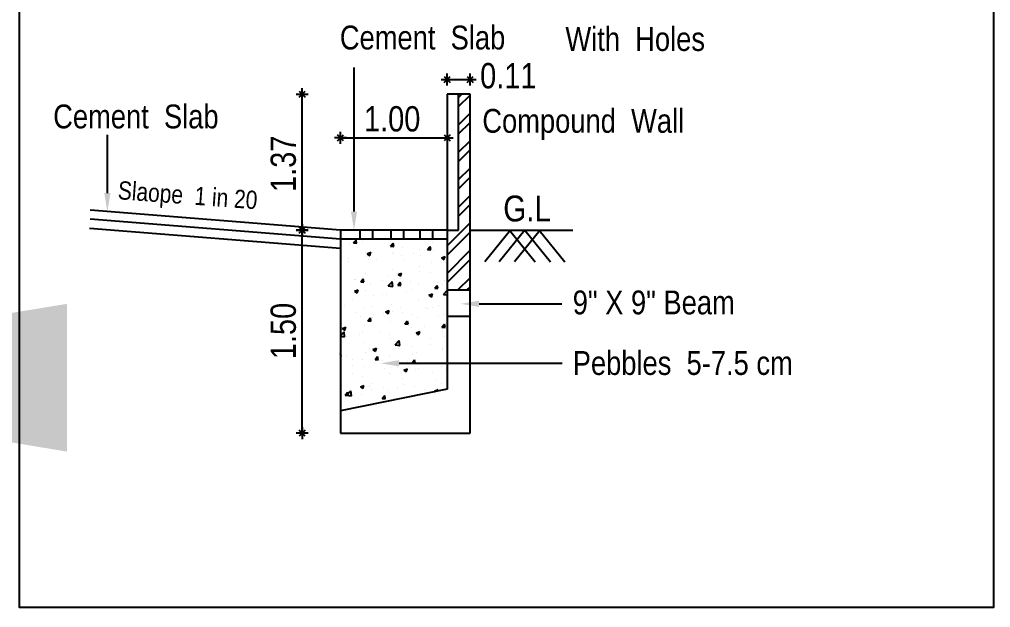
# Model space of a CAD drawing. Header units: metres. Extents: x 516 to 666, y 54 to 108.
# Drawn here: x 592.01 to 598.5, y 81.69 to 85.61 of the extents above; entities that cross this region are included whole.
import ezdxf

# ---------------------------------------------------------------- set-up
doc = ezdxf.new("R2010")
doc.units = ezdxf.units.M
doc.header["$LTSCALE"] = 30
doc.header["$MEASUREMENT"] = 0
doc.layers.get('0').update_dxf_attribs({"linetype": 'CONTINUOUS'})
doc.styles.add('D', font='swissc.ttf', dxfattribs={"height": 9})
doc.styles.add('HFGHFG', font='arial.ttf')
doc.styles.get("Standard").update_dxf_attribs({"font": 'ARIALN.TTF', "height": 10})
doc.dimstyles.new('NEW', dxfattribs={"dimtxt": 4.5, "dimasz": 3, "dimexe": 3, "dimexo": 0.0625, "dimgap": 1, "dimtad": 3, "dimdec": 0, "dimzin": 0, "dimdsep": 46, "dimlunit": 4, "dimtxsty": 'HFGHFG', "dimblk": 'ARCHTICK', "dimcen": 0.09, "dimse1": 1, "dimse2": 1, "dimclrd": 6, "dimadec": 0, "dimazin": 0, "dimtfac": 1, "dimtdec": 0, "dimtix": 1, "dimtofl": 0, "dimtmove": 0, "dimatfit": 3, "dimfxl": 0, "dimtolj": 1, "dimtzin": 0, "dimarcsym": 0})

# ---------------------------------------------------------------- blocks, each defined once
blk = doc.blocks.new('_ArchTick')
at = {"color": 0, "linetype": 'ByBlock', "const_width": 0.15}
blk.add_lwpolyline([(-0.5, -0.5), (0.5, 0.5)], dxfattribs=at)

msp = doc.modelspace()

# ---------------------------------------------------------------- linework, layer by layer
for p, q in [((594.848, 85.1909), (594.8881, 85.2309)), ((594.848, 85.2309), (594.8881, 85.1909)), ((594.8681, 85.1708), (594.8681, 85.2509)), ((595.0016, 85.1909), (595.0417, 85.2309)), ((595.0016, 85.2309), (595.0417, 85.1909)), ((595.0216, 85.1708), (595.0216, 85.2509)), ((594.828, 85.2109), (594.9081, 85.2109)), ((594.8681, 85.2109), (595.0216, 85.2109)), ((594.9816, 85.2109), (595.0617, 85.2109)), ((593.8597, 85.1122), (593.9398, 85.1122)), ((593.8797, 85.0921), (593.9198, 85.1322)), ((593.8797, 85.1322), (593.9198, 85.0921)), ((593.8997, 85.0721), (593.8997, 85.1522)), ((593.8997, 84.2088), (593.8997, 85.1084)), ((595.0216, 85.1122), (594.8681, 85.1122)), ((594.8681, 85.1122), (594.8681, 84.205)), ((594.9449, 85.0906), (594.9665, 85.1122)), ((594.9449, 84.205), (594.9449, 85.1122)), ((594.9449, 85.0296), (595.0216, 85.1064)), ((595.0216, 82.8491), (595.0216, 85.1122)), ((594.9449, 84.9077), (595.0216, 84.9845)), ((594.9449, 84.8467), (595.0216, 84.9235)), ((594.1758, 84.8017), (594.1358, 84.8417)), ((594.1358, 84.8017), (594.1758, 84.8417)), ((594.1558, 84.7816), (594.1558, 84.8617)), ((594.848, 84.8417), (594.8881, 84.8017)), ((594.8881, 84.8417), (594.848, 84.8017)), ((594.8681, 84.8617), (594.8681, 84.7816)), ((594.1959, 84.8217), (594.1158, 84.8217)), ((594.1596, 84.8217), (594.8643, 84.8217)), ((594.828, 84.8217), (594.9081, 84.8217)), ((594.9449, 84.7248), (595.0216, 84.8016)), ((594.9449, 84.6638), (595.0216, 84.7406)), ((594.9449, 84.5419), (595.0216, 84.6187)), ((594.9449, 84.4809), (595.0216, 84.5577)), ((594.9449, 84.359), (595.0216, 84.4358)), ((594.1558, 84.205), (592.4842, 84.3379)), ((594.9449, 84.298), (595.0216, 84.3748)), ((594.1558, 84.1441), (592.4842, 84.277)), ((594.8681, 84.0993), (595.0216, 84.2529)), ((594.1558, 84.0832), (592.4793, 84.2165)), ((593.8597, 84.205), (593.9398, 84.205)), ((593.9398, 84.205), (593.8597, 84.205)), ((593.8797, 84.185), (593.9198, 84.225)), ((593.8797, 84.225), (593.9198, 84.185)), ((593.9198, 84.225), (593.8797, 84.185)), ((593.9198, 84.185), (593.8797, 84.225)), ((593.8997, 84.165), (593.8997, 84.2451)), ((593.8997, 84.2451), (593.8997, 84.165)), ((593.8997, 82.8529), (593.8997, 84.2013)), ((594.8681, 84.205), (594.1558, 84.205)), ((594.1558, 84.205), (594.1558, 82.8491)), ((594.2863, 84.205), (594.2863, 84.1441)), ((594.3701, 84.205), (594.3701, 84.1441)), ((594.4931, 84.205), (594.4931, 84.1441)), ((594.5769, 84.205), (594.5769, 84.1441)), ((594.6869, 84.205), (594.6869, 84.1441)), ((594.7706, 84.205), (594.7706, 84.1441)), ((594.8681, 84.205), (594.8681, 83.1445)), ((594.8681, 84.205), (594.9449, 84.205)), ((594.8681, 84.0383), (595.0216, 84.1919)), ((595.0216, 84.205), (595.7073, 84.205)), ((595.2919, 84.205), (595.1205, 83.9942)), ((595.3874, 84.205), (595.216, 83.9942)), ((595.2842, 84.205), (595.4557, 83.9942)), ((595.4906, 84.205), (595.3192, 83.9942)), ((595.3874, 84.205), (595.5588, 83.9942)), ((595.4829, 84.205), (595.6543, 83.9942)), ((594.8681, 84.1441), (594.1558, 84.1441)), ((594.1608, 84.1213), (594.1608, 84.1213)), ((594.2437, 84.1191), (594.2603, 84.1389)), ((594.2641, 84.1172), (594.2601, 84.1388)), ((594.3029, 84.1288), (594.3029, 84.1288)), ((594.335, 84.1434), (594.335, 84.1434)), ((594.7707, 84.1249), (594.7707, 84.1249)), ((594.2166, 84.1175), (594.2166, 84.1175)), ((594.2437, 84.1191), (594.2643, 84.1173)), ((594.3348, 84.0475), (594.359, 84.0568)), ((594.3518, 84.0359), (594.3588, 84.0567)), ((594.3684, 84.0559), (594.3684, 84.0559)), ((594.491, 84.0974), (594.5077, 84.1172)), ((594.491, 84.0974), (594.5116, 84.0956)), ((594.5114, 84.0955), (594.5075, 84.1172)), ((594.5696, 84.0904), (594.5696, 84.0904)), ((594.687, 84.0787), (594.687, 84.0787)), ((594.7384, 84.0758), (594.755, 84.0956)), ((594.7384, 84.0758), (594.759, 84.074)), ((594.7588, 84.0739), (594.7548, 84.0955)), ((594.7776, 84.0673), (594.7776, 84.0673)), ((594.8612, 84.1008), (594.8612, 84.1008)), ((594.8681, 83.9164), (595.0216, 84.07)), ((594.1566, 84.0065), (594.1566, 84.0065)), ((594.1673, 84.0213), (594.1673, 84.0213)), ((594.2107, 84.015), (594.2107, 84.015)), ((594.2122, 83.9928), (594.2122, 83.9928)), ((594.3221, 84.0536), (594.3221, 84.0536)), ((594.3308, 84.0286), (594.3308, 84.0286)), ((594.3348, 84.0475), (594.352, 84.036)), ((594.3428, 84.01), (594.3428, 84.01)), ((594.3948, 84.0072), (594.3948, 84.0072)), ((594.5062, 84.0458), (594.5062, 84.0458)), ((594.51, 84.0544), (594.51, 84.0544)), ((594.5606, 84.0387), (594.5606, 84.0387)), ((594.5789, 83.9995), (594.5789, 83.9995)), ((594.6469, 84.0501), (594.6469, 84.0501)), ((594.6903, 84.038), (594.6903, 84.038)), ((594.763, 83.9917), (594.763, 83.9917)), ((594.8304, 84.0199), (594.8546, 84.0292)), ((594.8304, 84.0199), (594.8476, 84.0083)), ((594.8474, 84.0083), (594.8544, 84.0291)), ((594.8681, 83.8554), (595.0216, 84.009)), ((594.5058, 83.9396), (594.5058, 83.9396)), ((594.6828, 83.9639), (594.6828, 83.9639)), ((594.6868, 83.9312), (594.6868, 83.9312)), ((594.857, 83.986), (594.857, 83.986)), ((594.2521, 83.874), (594.2521, 83.874)), ((594.2535, 83.8783), (594.2535, 83.8783)), ((594.2915, 83.8597), (594.3081, 83.8795)), ((594.3119, 83.8578), (594.3079, 83.8794)), ((594.3266, 83.9138), (594.3266, 83.9138)), ((594.4376, 83.8705), (594.4376, 83.8705)), ((594.4699, 83.9027), (594.4699, 83.9027)), ((594.4757, 83.8334), (594.5026, 83.8614)), ((594.5062, 83.8286), (594.5023, 83.8613)), ((594.5407, 83.9087), (594.5648, 83.9179)), ((594.5407, 83.9087), (594.5578, 83.8971)), ((594.5553, 83.8846), (594.5553, 83.8846)), ((594.5562, 83.914), (594.5562, 83.914)), ((594.5576, 83.897), (594.5646, 83.9179)), ((594.6217, 83.8627), (594.6217, 83.8627)), ((594.7564, 83.9191), (594.7564, 83.9191)), ((594.8528, 83.8712), (594.8528, 83.8712)), ((594.94, 83.8055), (595.0216, 83.8871)), ((594.2509, 83.7974), (594.2751, 83.8067)), ((594.2509, 83.7974), (594.2681, 83.7859)), ((594.2679, 83.7858), (594.2748, 83.8066)), ((594.2915, 83.8597), (594.3121, 83.8578)), ((594.3224, 83.799), (594.3224, 83.799)), ((594.3542, 83.8501), (594.3542, 83.8501)), ((594.4757, 83.8334), (594.5064, 83.8286)), ((594.5016, 83.8248), (594.5016, 83.8248)), ((594.5389, 83.838), (594.5555, 83.8578)), ((594.5389, 83.838), (594.5595, 83.8362)), ((594.5593, 83.8361), (594.5553, 83.8578)), ((594.638, 83.8089), (594.638, 83.8089)), ((594.6786, 83.8491), (594.6786, 83.8491)), ((594.7862, 83.8164), (594.8029, 83.8362)), ((594.7862, 83.8164), (594.8069, 83.8146)), ((594.8067, 83.8145), (594.8027, 83.8361)), ((594.8058, 83.8549), (594.8058, 83.8549)), ((594.8139, 83.8239), (594.8139, 83.8239)), ((594.8391, 83.8434), (594.8391, 83.8434)), ((594.8438, 83.7763), (594.8681, 83.8016)), ((594.8681, 83.8055), (595.0216, 83.8055)), ((595.001, 83.8055), (595.0216, 83.8261)), ((594.1614, 83.738), (594.1614, 83.738)), ((594.2357, 83.7398), (594.2357, 83.7398)), ((594.3792, 83.7667), (594.3792, 83.7667)), ((594.4368, 83.7744), (594.4368, 83.7744)), ((594.4655, 83.778), (594.4655, 83.778)), ((594.5961, 83.7952), (594.5961, 83.7952)), ((594.6744, 83.7343), (594.6744, 83.7343)), ((594.7465, 83.7698), (594.7707, 83.7791)), ((594.7465, 83.7698), (594.7637, 83.7583)), ((594.7635, 83.7582), (594.7705, 83.779)), ((594.8438, 83.7763), (594.8681, 83.7725)), ((594.8486, 83.7564), (594.8486, 83.7564)), ((594.1863, 83.702), (594.1863, 83.702)), ((594.3183, 83.6842), (594.3183, 83.6842)), ((594.3704, 83.6943), (594.3704, 83.6943)), ((594.4568, 83.6586), (594.4809, 83.6679)), ((594.4737, 83.647), (594.4807, 83.6678)), ((594.4974, 83.71), (594.4974, 83.71)), ((594.5545, 83.6865), (594.5545, 83.6865)), ((594.7232, 83.6879), (594.7232, 83.6879)), ((594.7386, 83.6787), (594.7386, 83.6787)), ((594.7697, 83.6882), (594.7697, 83.6882)), ((594.8095, 83.6992), (594.8095, 83.6992)), ((594.259, 83.6557), (594.259, 83.6557)), ((594.2884, 83.6306), (594.2884, 83.6306)), ((594.3394, 83.6002), (594.356, 83.6201)), ((594.3598, 83.5984), (594.3558, 83.62)), ((594.3674, 83.6192), (594.3674, 83.6192)), ((594.3748, 83.642), (594.3748, 83.642)), ((594.4431, 83.6479), (594.4431, 83.6479)), ((594.4568, 83.6586), (594.4739, 83.647)), ((594.5054, 83.6592), (594.5054, 83.6592)), ((594.5685, 83.6537), (594.5685, 83.6537)), ((594.6272, 83.6402), (594.6272, 83.6402)), ((594.6703, 83.6195), (594.6703, 83.6195)), ((594.8114, 83.6324), (594.8114, 83.6324)), ((594.8444, 83.6416), (594.8444, 83.6416)), ((594.8681, 83.6314), (595.0216, 83.6314)), ((594.1663, 83.5846), (594.1663, 83.5846)), ((594.167, 83.5474), (594.1911, 83.5566)), ((594.167, 83.5474), (594.1842, 83.5358)), ((594.1839, 83.5357), (594.1909, 83.5566)), ((594.3141, 83.5694), (594.3141, 83.5694)), ((594.3394, 83.6002), (594.36, 83.5984)), ((594.4932, 83.5952), (594.4932, 83.5952)), ((594.5867, 83.5786), (594.6034, 83.5984)), ((594.5867, 83.5786), (594.6073, 83.5768)), ((594.6071, 83.5767), (594.6032, 83.5983)), ((594.6325, 83.5518), (594.6325, 83.5518)), ((594.7188, 83.5632), (594.7188, 83.5632)), ((594.8341, 83.557), (594.8507, 83.5768)), ((594.8341, 83.557), (594.8547, 83.5552)), ((594.8494, 83.5804), (594.8494, 83.5804)), ((594.8545, 83.5551), (594.8505, 83.5767)), ((594.1558, 83.5), (594.1802, 83.5254)), ((594.1558, 83.497), (594.184, 83.4927)), ((594.1838, 83.4926), (594.18, 83.5254)), ((594.1977, 83.4946), (594.1977, 83.4946)), ((594.284, 83.506), (594.284, 83.506)), ((594.3018, 83.519), (594.3018, 83.519)), ((594.4147, 83.5232), (594.4147, 83.5232)), ((594.4859, 83.5112), (594.4859, 83.5112)), ((594.489, 83.4804), (594.489, 83.4804)), ((594.6626, 83.5197), (594.6868, 83.529)), ((594.6626, 83.5197), (594.6798, 83.5082)), ((594.6661, 83.5047), (594.6661, 83.5047)), ((594.67, 83.5034), (594.67, 83.5034)), ((594.6796, 83.5081), (594.6866, 83.5289)), ((594.7554, 83.4824), (594.7554, 83.4824)), ((594.8403, 83.5268), (594.8403, 83.5268)), ((594.8541, 83.4956), (594.8541, 83.4956)), ((594.3099, 83.4546), (594.3099, 83.4546)), ((594.3532, 83.4134), (594.3532, 83.4134)), ((594.3729, 83.4085), (594.397, 83.4178)), ((594.3729, 83.4085), (594.39, 83.3969)), ((594.3898, 83.3969), (594.3968, 83.4177)), ((594.5214, 83.4403), (594.5483, 83.4683)), ((594.5214, 83.4403), (594.5521, 83.4356)), ((594.5417, 83.4158), (594.5417, 83.4158)), ((594.5519, 83.4356), (594.5481, 83.4683)), ((594.5543, 83.4479), (594.5543, 83.4479)), ((594.6281, 83.4272), (594.6281, 83.4272)), ((594.7587, 83.4444), (594.7587, 83.4444)), ((594.8361, 83.412), (594.8361, 83.412)), ((594.8381, 83.4067), (594.8381, 83.4067)), ((594.1558, 83.3815), (594.1565, 83.3823)), ((594.1558, 83.3611), (594.1605, 83.3607)), ((594.1603, 83.3606), (594.1563, 83.3822)), ((594.1933, 83.37), (594.1933, 83.37)), ((594.2347, 83.3427), (594.2347, 83.3427)), ((594.3239, 83.3872), (594.3239, 83.3872)), ((594.3872, 83.3408), (594.4039, 83.3606)), ((594.4076, 83.339), (594.4036, 83.3606)), ((594.4848, 83.3656), (594.4848, 83.3656)), ((594.6369, 83.3722), (594.6369, 83.3722)), ((594.6619, 83.3899), (594.6619, 83.3899)), ((594.2347, 83.3031), (594.2347, 83.3031)), ((594.3057, 83.3398), (594.3057, 83.3398)), ((594.3074, 83.2964), (594.3074, 83.2964)), ((594.3872, 83.3408), (594.4078, 83.339)), ((594.4188, 83.335), (594.4188, 83.335)), ((594.4358, 83.3377), (594.4358, 83.3377)), ((594.451, 83.2798), (594.451, 83.2798)), ((594.4915, 83.2886), (594.4915, 83.2886)), ((594.5373, 83.2912), (594.5373, 83.2912)), ((594.5787, 83.2697), (594.6029, 83.2789)), ((594.5957, 83.258), (594.6026, 83.2789)), ((594.6029, 83.3272), (594.6029, 83.3272)), ((594.6346, 83.3192), (594.6512, 83.339)), ((594.6346, 83.3192), (594.6552, 83.3174)), ((594.655, 83.3173), (594.651, 83.3389)), ((594.668, 83.3084), (594.668, 83.3084)), ((594.6756, 83.2809), (594.6756, 83.2809)), ((594.787, 83.3194), (594.787, 83.3194)), ((594.8319, 83.2972), (594.8319, 83.2972)), ((594.2332, 83.2511), (594.2332, 83.2511)), ((594.3015, 83.225), (594.3015, 83.225)), ((594.4806, 83.2508), (594.4806, 83.2508)), ((594.5675, 83.217), (594.5675, 83.217)), ((594.5787, 83.2697), (594.5959, 83.2581)), ((594.6577, 83.2751), (594.6577, 83.2751)), ((594.7687, 83.2515), (594.7687, 83.2515)), ((594.8597, 83.2731), (594.8597, 83.2731)), ((594.1653, 83.1479), (594.1653, 83.1479)), ((594.1661, 83.1674), (594.1661, 83.1674)), ((594.2889, 83.1584), (594.3131, 83.1677)), ((594.2889, 83.1584), (594.3061, 83.1469)), ((594.3059, 83.1468), (594.3129, 83.1676)), ((594.3502, 83.1597), (594.3502, 83.1597)), ((594.3664, 83.1824), (594.3664, 83.1824)), ((594.4466, 83.1551), (594.4466, 83.1551)), ((594.5343, 83.1519), (594.5343, 83.1519)), ((594.5772, 83.1723), (594.5772, 83.1723)), ((594.6535, 83.1603), (594.6535, 83.1603)), ((594.795, 83.201), (594.795, 83.201)), ((594.8277, 83.1824), (594.8277, 83.1824)), ((594.8681, 83.1445), (594.1558, 82.9979)), ((594.1877, 83.1031), (594.2043, 83.1229)), ((594.1877, 83.1031), (594.2083, 83.1013)), ((594.1991, 83.1044), (594.2259, 83.1324)), ((594.1991, 83.1044), (594.2298, 83.0996)), ((594.2081, 83.1012), (594.2041, 83.1228)), ((594.2295, 83.0996), (594.2257, 83.1324)), ((594.2973, 83.1101), (594.2973, 83.1101)), ((594.3603, 83.1438), (594.3603, 83.1438)), ((594.4351, 83.0814), (594.4517, 83.1012)), ((594.4555, 83.0795), (594.4515, 83.1012)), ((594.4764, 83.136), (594.4764, 83.136)), ((594.7184, 83.1441), (594.7184, 83.1441)), ((594.7846, 83.1308), (594.8087, 83.1401)), ((594.7846, 83.1308), (594.7885, 83.1281)), ((594.8057, 83.1317), (594.8085, 83.14)), ((594.4351, 83.0814), (594.4557, 83.0796)), ((593.8997, 82.8892), (593.8997, 82.809)), ((593.9398, 82.8491), (593.8597, 82.8491)), ((593.9198, 82.8691), (593.8797, 82.8291)), ((593.9198, 82.8291), (593.8797, 82.8691)), ((594.1558, 82.8491), (595.0216, 82.8491))]:
    msp.add_line(p, q)
msp.add_lwpolyline([(592.012, 86.4644), (598.5163, 86.4644), (598.5163, 81.6858), (592.012, 81.6858)], close=True)
for points in [[(594.2465, 84.3287), (594.2465, 85.2908)], [(592.5995, 84.4525), (592.5995, 84.8405)], [(595.0816, 83.7128), (595.6348, 83.7128)], [(594.5473, 83.3161), (595.6372, 83.3161)]]:
    msp.add_lwpolyline(points)
for points in [[(592.6201, 84.4525), (592.5995, 84.3288), (592.5789, 84.4525)], [(594.2671, 84.3287), (594.2465, 84.205), (594.2259, 84.3287)], [(595.0816, 83.6922), (594.9579, 83.7128), (595.0816, 83.7335)], [(594.5473, 83.2954), (594.4236, 83.3161), (594.5473, 83.3367)]]:
    msp.add_solid(points)

# ---------------------------------------------------------------- texts
for s, height, p in [('Cement  Slab', 0.159172, (594.152, 85.4106)), ('With  Holes', 0.159172, (595.6585, 85.4008)), ('Cement  Slab', 0.159172, (592.2376, 84.8839)), ('Compound  Wall', 0.159172, (595.1036, 84.8545)), ('G.L', 0.17244, (595.2432, 84.263)), ('9" X 9" Beam', 0.159172, (595.7072, 83.6427)), ('Pebbles  5-7.5 cm', 0.159172, (595.7072, 83.2385))]:
    msp.add_text(s, height=height).set_placement(p)
at = {"style": 'D'}
for s, p in [('0.11', (595.0888, 85.151)), ('1.00', (594.3131, 84.8633))]:
    msp.add_text(s, height=0.1689, dxfattribs=at).set_placement(p)
for s, p in [('1.37', (593.8583, 84.4593)), ('1.50', (593.8583, 83.3432))]:
    msp.add_text(s, height=0.1689, rotation=90, dxfattribs=at).set_placement(p)
msp.add_text('Slaope  1 in 20', height=0.122032, rotation=355.81869).set_placement((592.6664, 84.4116))

# ---------------------------------------------------------------- leaders
msp.add_leader([(589.3307, 83.2199), (589.91, 83.2199)], dimstyle='NEW', override={"dimtmove": 1})

doc.saveas('drawing.dxf')
